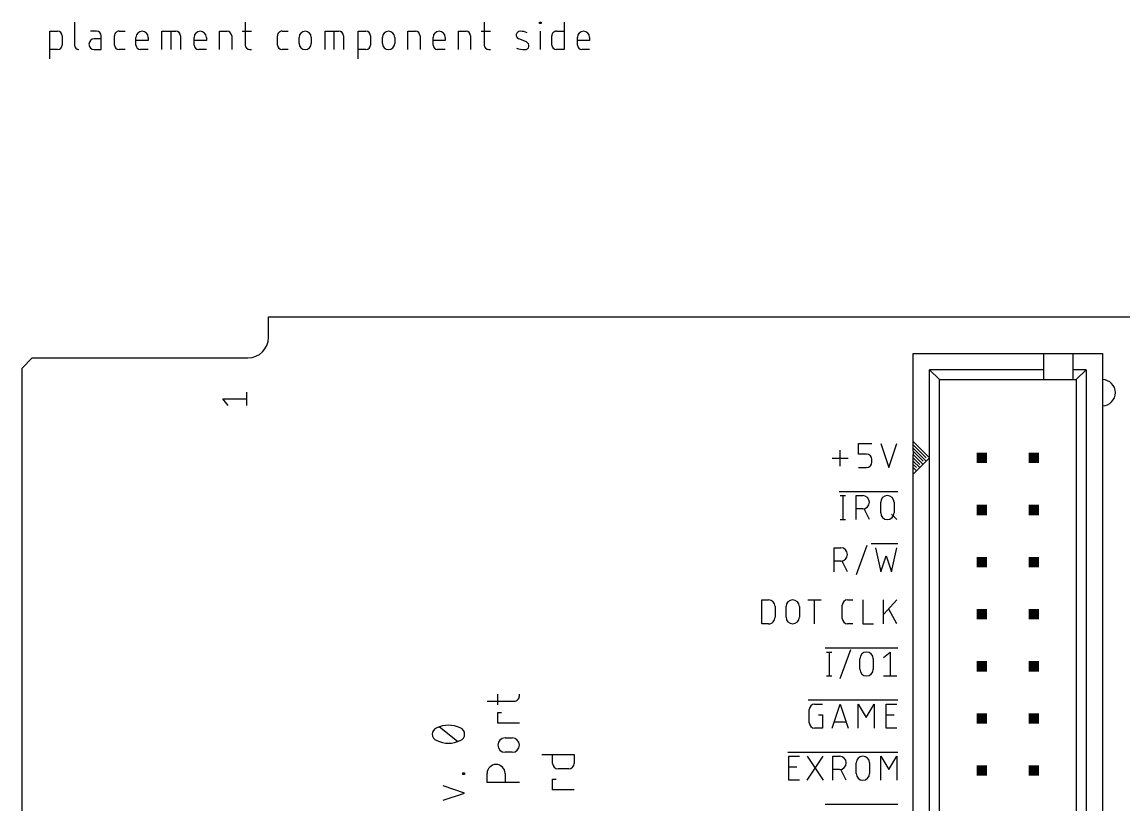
# Model space of a CAD drawing. Extents: x 0 to 97.8, y 0 to 76.4.
# Drawn here: x 0 to 53.7, y 38.2 to 76.4 of the extents above; entities that cross this region are included whole.
import ezdxf

# ---------------------------------------------------------------- set-up
doc = ezdxf.new("R2010")
doc.units = 0
doc.layers.add('20', color=30, linetype='CONTINUOUS')
doc.layers.add('21', color=253, linetype='CONTINUOUS')

# ---------------------------------------------------------------- blocks, each defined once
blk = doc.blocks.new('RECT')
blk.add_solid([(-0.5, -0.5), (0.5, -0.5), (-0.5, 0.5), (0.5, 0.5)])

msp = doc.modelspace()

# ---------------------------------------------------------------- linework, layer by layer
at = {"layer": '20'}
for p, q in [((12, 61), (12, 62)), ((12, 62), (97, 62)), ((0, 59.5), (0.5, 60)), ((0.5, 60), (11, 60)), ((0, 2.5), (0, 59.5))]:
    msp.add_line(p, q, dxfattribs=at)
msp.add_arc((11, 61), 1, 270, 0, dxfattribs=at)
at = {"layer": '21'}
for p, q in [((2.5485, 76.3651), (2.5485, 75.2433)), ((10.8694, 76.3651), (10.8694, 75.2433)), ((22.5046, 76.3651), (22.5046, 75.2433)), ((25.2019, 76.2903), (25.2019, 76.3651)), ((25.2019, 76.3651), (25.2767, 76.3651)), ((25.2767, 76.2903), (25.2019, 76.2903)), ((25.2767, 76.3651), (25.2767, 76.2903)), ((26.3968, 76.3651), (26.3968, 75.0189)), ((1.3589, 74.5702), (1.3589, 75.9164)), ((1.3589, 75.9164), (1.7328, 75.9164)), ((1.9572, 75.692), (1.9572, 75.2433)), ((3.632, 75.9164), (3.3329, 75.9164)), ((3.8564, 75.0189), (3.8564, 75.692)), ((4.5006, 75.2433), (4.5006, 75.692)), ((4.725, 75.9164), (5.0241, 75.9164)), ((6.813, 75.0189), (6.813, 75.9164)), ((6.813, 75.9164), (7.4861, 75.9164)), ((7.2617, 75.0189), (7.2617, 75.9164)), ((7.7105, 75.692), (7.7105, 75.0189)), ((9.609, 75.0189), (9.609, 75.9164)), ((9.609, 75.9164), (9.983, 75.9164)), ((10.2074, 75.692), (10.2074, 75.0189)), ((10.7198, 75.9164), (11.1685, 75.9164)), ((12.44, 75.2433), (12.44, 75.692)), ((12.6643, 75.9164), (12.9635, 75.9164)), ((14.7524, 75.0189), (14.7524, 75.9164)), ((14.7524, 75.9164), (15.4255, 75.9164)), ((15.2011, 75.0189), (15.2011, 75.9164)), ((15.6498, 75.692), (15.6498, 75.0189)), ((16.3706, 74.5702), (16.3706, 75.9164)), ((16.3706, 75.9164), (16.7446, 75.9164)), ((16.969, 75.692), (16.969, 75.2433)), ((18.7804, 75.0189), (18.7804, 75.9164)), ((18.7804, 75.9164), (19.1543, 75.9164)), ((19.3787, 75.692), (19.3787, 75.0189)), ((21.2443, 75.0189), (21.2443, 75.9164)), ((21.2443, 75.9164), (21.6182, 75.9164)), ((21.8426, 75.692), (21.8426, 75.0189)), ((22.355, 75.9164), (22.8038, 75.9164)), ((25.2393, 75.0189), (25.2393, 75.9164)), ((25.7985, 75.2433), (25.7985, 75.692)), ((26.0229, 75.9164), (26.3968, 75.9164)), ((3.8564, 75.5424), (3.5199, 75.5424)), ((5.5481, 75.2433), (5.5481, 75.6172)), ((6.1464, 75.4676), (5.5481, 75.4676)), ((6.1464, 75.6172), (6.1464, 75.4676)), ((8.3771, 75.2433), (8.3771, 75.6172)), ((8.9754, 75.4676), (8.3771, 75.4676)), ((8.9754, 75.6172), (8.9754, 75.4676)), ((13.4875, 75.3181), (13.4875, 75.6172)), ((14.0858, 75.6172), (14.0858, 75.3181)), ((17.5484, 75.3181), (17.5484, 75.6172)), ((18.1467, 75.6172), (18.1467, 75.3181)), ((20.0123, 75.2433), (20.0123, 75.6172)), ((20.6106, 75.4676), (20.0123, 75.4676)), ((20.6106, 75.6172), (20.6106, 75.4676)), ((24.5594, 75.3928), (24.1854, 75.5424)), ((27.0391, 75.2433), (27.0391, 75.6172)), ((27.6374, 75.4676), (27.0391, 75.4676)), ((27.6374, 75.6172), (27.6374, 75.4676)), ((1.7328, 75.0189), (1.3589, 75.0189)), ((3.5199, 75.0189), (3.8564, 75.0189)), ((5.0241, 75.0189), (4.725, 75.0189)), ((6.1464, 75.0189), (5.7725, 75.0189)), ((8.9754, 75.0189), (8.6014, 75.0189)), ((11.0937, 75.0189), (11.1685, 75.0189)), ((12.9635, 75.0189), (12.6643, 75.0189)), ((16.7446, 75.0189), (16.3706, 75.0189)), ((20.6106, 75.0189), (20.2367, 75.0189)), ((22.729, 75.0189), (22.8038, 75.0189)), ((26.3968, 75.0189), (26.0229, 75.0189)), ((27.6374, 75.0189), (27.2635, 75.0189)), ((43.3962, 55.9238), (43.3962, 60.21)), ((43.3962, 60.21), (49.7463, 60.21)), ((49.7463, 60.21), (51.175, 60.21)), ((49.7463, 59.4163), (49.7463, 60.21)), ((51.175, 60.21), (52.6038, 60.21)), ((51.175, 59.4163), (51.175, 60.21)), ((52.6038, 60.21), (52.6038, 1.79)), ((49.7463, 59.4163), (44.19, 59.4163)), ((44.19, 55.13), (44.19, 59.4163)), ((44.19, 59.4163), (44.6662, 58.94)), ((49.7463, 58.94), (49.7463, 59.4163)), ((51.175, 58.94), (51.175, 59.4163)), ((51.81, 59.4163), (51.175, 59.4163)), ((51.81, 59.4163), (51.3338, 58.94)), ((51.81, 59.4163), (51.81, 2.5837)), ((44.6662, 33.0638), (44.6662, 58.94)), ((44.6662, 58.94), (49.7463, 58.94)), ((49.7463, 58.94), (51.175, 58.94)), ((51.175, 58.94), (51.3338, 58.94)), ((51.3338, 58.94), (51.3338, 3.06)), ((10.0404, 57.6754), (9.7808, 58)), ((9.7808, 58), (10.9492, 58)), ((10.9492, 57.6754), (10.9492, 58.3246)), ((40.7322, 55.3099), (40.7322, 55.8292)), ((40.7322, 55.8292), (41.3813, 55.8292)), ((41.8103, 55.8292), (42.1997, 54.6608)), ((42.1997, 54.6608), (42.5892, 55.8292)), ((43.3962, 55.765), (43.3962, 55.9238)), ((44.19, 55.13), (43.3962, 55.9238)), ((39.8375, 54.7257), (39.8375, 55.5046)), ((41.1216, 55.3099), (40.7322, 55.3099)), ((43.3962, 55.6063), (43.3962, 55.765)), ((44.0312, 55.13), (43.3962, 55.765)), ((43.3962, 55.4475), (43.3962, 55.6063)), ((43.3962, 55.6063), (44.0312, 54.9713)), ((43.8724, 54.9713), (43.3962, 55.4475)), ((43.3962, 55.4475), (43.3962, 55.2888)), ((43.3962, 55.13), (43.3962, 55.2888)), ((43.3962, 55.2888), (43.8725, 54.8125)), ((39.4481, 55.1152), (40.227, 55.1152)), ((41.3813, 54.9204), (41.3813, 55.0503)), ((43.3962, 54.9713), (43.3962, 55.13)), ((43.3962, 55.13), (43.7137, 54.8125)), ((43.3962, 54.8125), (43.3962, 54.9713)), ((43.3962, 54.9713), (43.7137, 54.6538)), ((43.3962, 54.6538), (43.3962, 54.8125)), ((43.3962, 54.8125), (43.3963, 54.8125)), ((43.3963, 54.8125), (43.555, 54.6538)), ((44.0312, 54.9713), (43.7137, 54.6538)), ((43.8725, 54.9713), (43.8724, 54.9713)), ((44.1899, 55.13), (44.0312, 54.9713)), ((44.19, 55.13), (44.1899, 55.13)), ((44.19, 33.0638), (44.19, 55.13)), ((40.7322, 54.6608), (41.1216, 54.6608)), ((43.3962, 54.3363), (43.3962, 54.6538)), ((43.7137, 54.6538), (43.3962, 54.3363)), ((43.3962, 54.6538), (43.555, 54.495)), ((43.3962, 33.0638), (43.3962, 54.3363)), ((39.792, 53.4924), (42.64, 53.4924)), ((39.8428, 53.2892), (40.1024, 53.2892)), ((39.9726, 53.2892), (39.9726, 52.1208)), ((40.6079, 52.1208), (40.6079, 53.2892)), ((40.6079, 53.2892), (40.9325, 53.2892)), ((40.9325, 52.6401), (40.6079, 52.6401)), ((41.257, 52.1208), (40.9974, 52.6401)), ((41.8103, 52.4454), (41.8103, 52.9646)), ((42.4594, 52.9646), (42.4594, 52.4454)), ((39.8428, 52.1208), (40.1024, 52.1208)), ((42.3296, 52.3804), (42.5892, 52.1208)), ((39.5429, 49.5808), (39.5429, 50.7492)), ((39.5429, 50.7492), (39.8675, 50.7492)), ((40.6292, 49.451), (41.1485, 50.879)), ((41.346, 50.9524), (42.64, 50.9524)), ((41.5506, 50.7492), (41.8103, 49.5808)), ((42.3296, 49.5808), (42.5892, 50.7492)), ((39.8675, 50.1001), (39.5429, 50.1001)), ((40.192, 49.5808), (39.9324, 50.1001)), ((41.8103, 49.5808), (42.0699, 50.3597)), ((42.0699, 50.3597), (42.3296, 49.5808)), ((36.0177, 47.0408), (36.0177, 48.2092)), ((36.0177, 48.2092), (36.3422, 48.2092)), ((36.6668, 47.8846), (36.6668, 47.3654)), ((37.1988, 47.3654), (37.1988, 47.8846)), ((37.8479, 47.8846), (37.8479, 47.3654)), ((38.2656, 48.2092), (38.9147, 48.2092)), ((38.5901, 47.0408), (38.5901, 48.2092)), ((39.9386, 47.3004), (39.9386, 47.9496)), ((40.1983, 48.2092), (40.4579, 48.2092)), ((40.9348, 48.2092), (40.9348, 47.0408)), ((41.9401, 47.0408), (41.9401, 48.2092)), ((42.5892, 48.2092), (41.9401, 47.4952)), ((42.5892, 47.0408), (42.1997, 47.7548)), ((36.3422, 47.0408), (36.0177, 47.0408)), ((40.4579, 47.0408), (40.1983, 47.0408)), ((40.9348, 47.0408), (41.4541, 47.0408)), ((39.1122, 45.8724), (42.64, 45.8724)), ((39.163, 45.6692), (39.4227, 45.6692)), ((39.2929, 45.6692), (39.2929, 44.5008)), ((39.8333, 44.371), (40.3526, 45.799)), ((41.9401, 45.4096), (42.2646, 45.6692)), ((42.2646, 45.6692), (42.2646, 44.5008)), ((40.7971, 44.8254), (40.7971, 45.3446)), ((41.4462, 45.3446), (41.4462, 44.8254)), ((39.163, 44.5008), (39.4227, 44.5008)), ((41.9401, 44.5008), (42.5892, 44.5008)), ((23.169, 43.0976), (23.169, 43.6225)), ((24.2189, 43.535), (24.2189, 43.6225)), ((22.6441, 43.2726), (23.9564, 43.2726)), ((38.2831, 43.3324), (42.64, 43.3324)), ((38.5935, 43.1292), (38.983, 43.1292)), ((39.45, 41.9608), (39.8395, 43.1292)), ((39.8395, 43.1292), (40.229, 41.9608)), ((40.7073, 41.9608), (40.7073, 43.1292)), ((40.7073, 43.1292), (41.0968, 42.4801)), ((41.0968, 42.4801), (41.4863, 43.1292)), ((41.4863, 43.1292), (41.4863, 41.9608)), ((42.0699, 41.9608), (42.0699, 43.1292)), ((42.0699, 43.1292), (42.5892, 43.1292)), ((23.169, 42.2006), (23.169, 42.7256)), ((23.169, 42.7256), (23.344, 42.7256)), ((38.3339, 42.2204), (38.3339, 42.8696)), ((38.7882, 42.6099), (38.983, 42.6099)), ((38.983, 42.6099), (38.983, 41.9608)), ((42.0699, 42.6099), (42.4594, 42.6099)), ((21.2019, 41.3144), (20.3271, 42.0143)), ((24.2189, 42.2006), (23.169, 42.2006)), ((38.983, 41.9608), (38.5935, 41.9608)), ((40.1316, 42.2529), (39.5474, 42.2529)), ((42.5892, 41.9608), (42.0699, 41.9608)), ((23.519, 41.4835), (23.8689, 41.4835)), ((23.8689, 40.7836), (23.519, 40.7836)), ((37.2927, 40.7924), (42.64, 40.7924)), ((25.3111, 40.6795), (26.8859, 40.6795)), ((25.836, 40.242), (25.836, 40.6795)), ((26.8859, 40.6795), (26.8859, 40.242)), ((37.3435, 39.4208), (37.3435, 40.5892)), ((37.3435, 40.5892), (37.8628, 40.5892)), ((38.2289, 39.4208), (39.0078, 40.5892)), ((38.2289, 40.5892), (39.0078, 39.4208)), ((39.4822, 39.4208), (39.4822, 40.5892)), ((39.4822, 40.5892), (39.8068, 40.5892)), ((40.6179, 39.7454), (40.6179, 40.2646)), ((41.267, 40.2646), (41.267, 39.7454)), ((41.8103, 39.4208), (41.8103, 40.5892)), ((41.8103, 40.5892), (42.1997, 39.9401)), ((42.1997, 39.9401), (42.5892, 40.5892)), ((42.5892, 40.5892), (42.5892, 39.4208)), ((21.4644, 39.6927), (21.4644, 39.7802)), ((21.4644, 39.7802), (21.5519, 39.7802)), ((21.5519, 39.7802), (21.5519, 39.6927)), ((22.6441, 39.3147), (22.6441, 39.7521)), ((23.519, 39.7521), (23.519, 39.3147)), ((26.6234, 39.9795), (26.0985, 39.9795)), ((37.3435, 40.0699), (37.733, 40.0699)), ((39.8068, 39.9401), (39.4822, 39.9401)), ((40.1314, 39.4208), (39.8717, 39.9401)), ((21.5519, 39.6927), (21.4644, 39.6927)), ((24.2189, 39.3147), (22.6441, 39.3147)), ((25.836, 38.9565), (25.836, 39.4814)), ((25.836, 39.4814), (26.011, 39.4814)), ((37.8628, 39.4208), (37.3435, 39.4208)), ((21.5519, 38.7986), (20.502, 39.1486)), ((20.502, 38.4487), (21.5519, 38.7986)), ((26.8859, 38.9565), (25.836, 38.9565)), ((39.1122, 38.2524), (42.64, 38.2524))]:
    msp.add_line(p, q, dxfattribs=at)
for centre, radius, start, end in [((1.7328, 75.692), 0.2244, 0, 90), ((3.632, 75.692), 0.2244, 0, 90), ((4.725, 75.692), 0.2244, 89.9992, 180), ((5.8473, 75.6172), 0.2992, 0, 180), ((7.4861, 75.692), 0.2244, 0, 90), ((8.6762, 75.6172), 0.2992, 0, 180), ((9.983, 75.692), 0.2244, 0, 90), ((12.6643, 75.692), 0.2244, 89.9992, 180), ((13.7866, 75.6172), 0.2992, 0, 180), ((15.4255, 75.692), 0.2244, 0, 90), ((16.7446, 75.692), 0.2244, 0, 90), ((17.8475, 75.6172), 0.2992, 0, 180), ((19.1543, 75.692), 0.2244, 0, 90), ((20.3115, 75.6172), 0.2992, 0, 180), ((21.6182, 75.692), 0.2244, 0, 90), ((24.2574, 75.7225), 0.1939, 89.181, 248.1986), ((24.2481, 75.0671), 0.8493, 65.7609, 89.181), ((26.0229, 75.692), 0.2244, 89.9992, 180), ((27.3382, 75.6172), 0.2992, 0, 180), ((1.7328, 75.2433), 0.2244, 270.0008, 0), ((2.7729, 75.2433), 0.2244, 180, 270), ((3.5199, 75.2807), 0.2618, 90, 270), ((4.725, 75.2433), 0.2244, 180, 270), ((5.7725, 75.2433), 0.2244, 180, 270), ((8.6014, 75.2433), 0.2244, 180, 270), ((11.0937, 75.2433), 0.2244, 180, 270), ((12.6643, 75.2433), 0.2244, 180, 270), ((13.7866, 75.3181), 0.2992, 180, 0), ((16.7446, 75.2433), 0.2244, 270.0008, 0), ((17.8475, 75.3181), 0.2992, 180, 0), ((20.2367, 75.2433), 0.2244, 180, 270), ((22.729, 75.2433), 0.2244, 180, 270), ((24.4874, 75.2128), 0.1939, 269.181, 68.1986), ((26.0229, 75.2433), 0.2244, 180, 270), ((27.2635, 75.2433), 0.2244, 180, 270), ((24.5027, 76.2872), 1.2684, 250.2096, 269.181), ((52.6038, 58.305), 0.635, 270, 90), ((41.1216, 55.0503), 0.2596, 0, 90), ((41.1216, 54.9204), 0.2596, 270, 0), ((40.9325, 52.9646), 0.3246, 270, 90), ((42.1348, 52.9646), 0.3246, 0, 180), ((42.1348, 52.4454), 0.3246, 180, 0), ((39.8675, 50.4246), 0.3246, 270, 90), ((36.3422, 47.8846), 0.3246, 0, 90), ((37.5233, 47.8846), 0.3246, 0, 180), ((40.1983, 47.9496), 0.2596, 90.0007, 180), ((36.3422, 47.3654), 0.3246, 269.9994, 0), ((37.5233, 47.3654), 0.3246, 180, 0), ((40.1983, 47.3004), 0.2596, 180, 270), ((41.1216, 45.3446), 0.3246, 0, 180), ((41.1216, 44.8254), 0.3246, 180, 0), ((23.9564, 43.535), 0.2625, 270, 0.0007), ((38.5935, 42.8696), 0.2596, 90.0007, 180), ((20.3008, 41.6643), 0.3237, 108.9235, 180.0002), ((20.7645, 40.8041), 1.2977, 90, 115.9895), ((20.7645, 40.804), 1.2977, 64.0105, 90.0001), ((21.2282, 41.6643), 0.3237, 360, 71.0756), ((38.5935, 42.2204), 0.2596, 180, 270), ((20.3008, 41.6643), 0.3237, 180, 251.0758), ((20.7645, 42.5247), 1.2978, 244.0111, 270), ((20.7645, 42.5247), 1.2978, 269.9999, 295.9889), ((21.2282, 41.6643), 0.3237, 288.9251, 359.9999), ((23.519, 41.1336), 0.35, 90, 270), ((23.8689, 41.1336), 0.35, 270, 90), ((26.0985, 40.242), 0.2625, 180, 270), ((26.6234, 40.242), 0.2625, 270.0007, 0), ((39.8068, 40.2646), 0.3246, 270, 90), ((40.9424, 40.2646), 0.3246, 0, 180), ((23.0815, 39.7521), 0.4374, 0, 180), ((40.9424, 39.7454), 0.3246, 180, 0)]:
    msp.add_arc(centre, radius, start, end, dxfattribs=at)

# ---------------------------------------------------------------- block references
at = {"layer": '21', "xscale": 0.508, "yscale": 0.508, "rotation": 270}
for p in [(46.73, 55.13), (49.27, 55.13), (46.73, 52.59), (49.27, 52.59), (46.73, 50.05), (49.27, 50.05), (46.73, 47.51), (49.27, 47.51), (46.73, 44.97), (49.27, 44.97), (46.73, 42.43), (49.27, 42.43), (46.73, 39.89), (49.27, 39.89)]:
    msp.add_blockref('RECT', p, dxfattribs=at)

doc.saveas('drawing.dxf')
